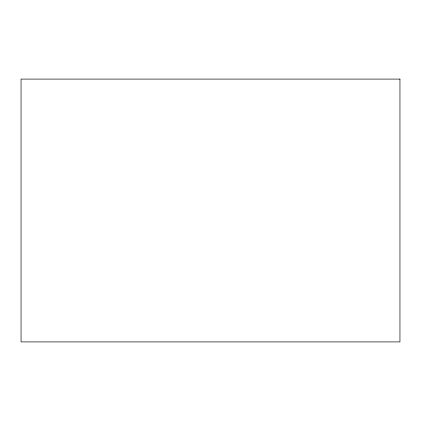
<?xml version="1.0" encoding="UTF-8"?>
<svg xmlns="http://www.w3.org/2000/svg" width="421" height="421" viewBox="0 0 421 421"><rect width="100%" height="100%" fill="white"/><g stroke="black" fill="none" stroke-linecap="round" stroke-linejoin="round"><path stroke-width="0.63" d="M399.95 79.09L21.05 79.09L21.05 341.91L399.95 341.91L399.95 79.09"/></g></svg>
